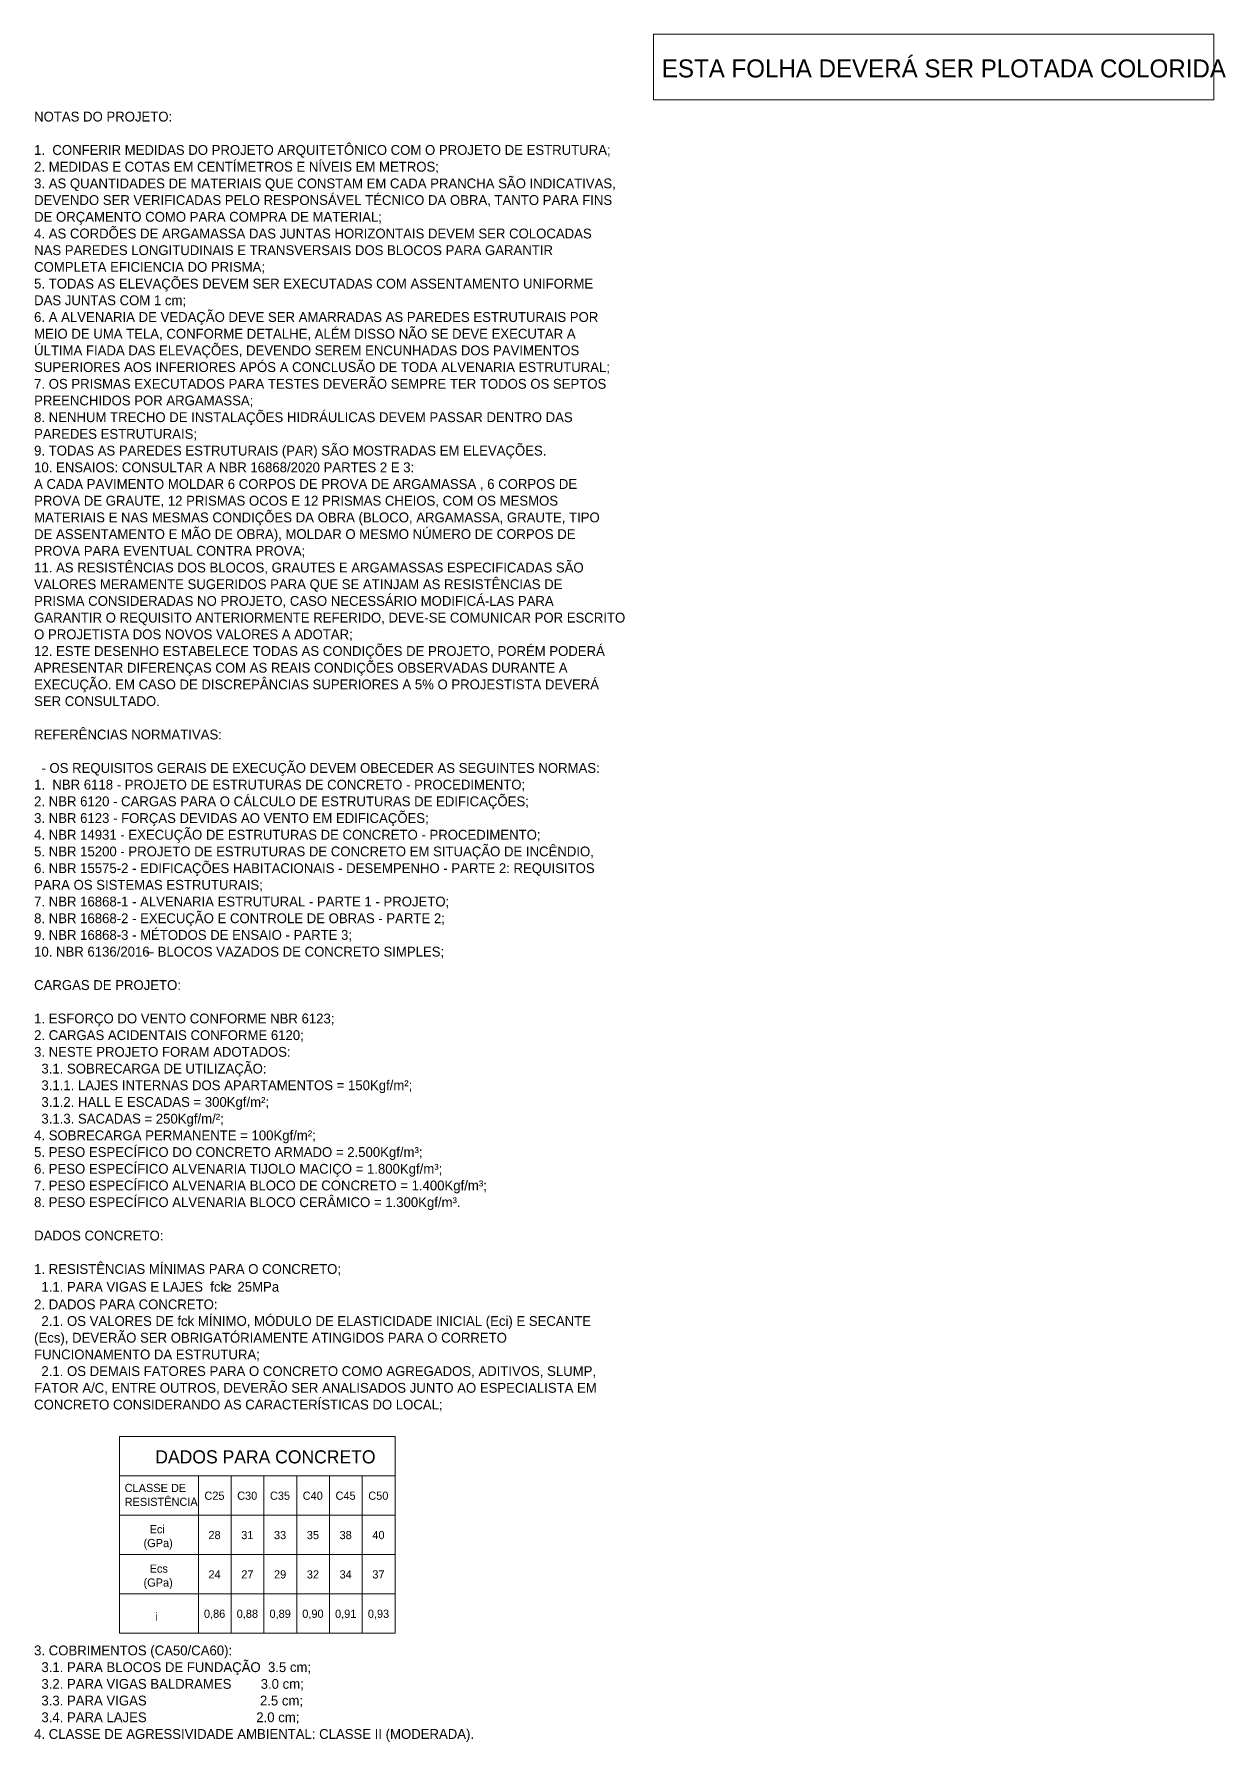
# Model space of a CAD drawing. Header units: centimetres. Extents: x 170 to 13828, y -2277 to 8860.
# Drawn here: x 170 to 1988, y -2277 to 327 of the extents above; entities that cross this region are included whole.
import ezdxf

# ---------------------------------------------------------------- set-up
doc = ezdxf.new("R2010")
doc.units = ezdxf.units.CM
doc.layers.add('A-DETL-1', color=1, linetype='Continuous', lineweight=9, true_color=0xff0000)
doc.layers.add('G-ANNO-TEXT-1', color=1, linetype='Continuous', lineweight=9, true_color=0xff0000)
doc.layers.add('A-DETL-THIN', color=7, linetype='Continuous', lineweight=9)
doc.layers.add('G-ANNO-TEXT', color=7, linetype='Continuous', lineweight=9)
doc.styles.add('Bahnschrift', font='', dxfattribs={"height": 15})
doc.styles.add('Bahnschrift_1', font='', dxfattribs={"height": 20})
doc.styles.add('Bahnschrift_2', font='', dxfattribs={"height": 12.5})
doc.styles.add('Bahnschrift_3', font='', dxfattribs={"height": 27.5})
doc.styles.add('Segoe UI Symbol', font='seguisym.ttf', dxfattribs={"height": 15})
doc.styles.get('Bahnschrift').set_extended_font_data('Bahnschrift')
doc.styles.get('Bahnschrift_1').set_extended_font_data('Bahnschrift')
doc.styles.get('Bahnschrift_2').set_extended_font_data('Bahnschrift')
doc.styles.get('Bahnschrift_3').set_extended_font_data('Bahnschrift')

msp = doc.modelspace()

# ---------------------------------------------------------------- linework, layer by layer
at = {"layer": 'A-DETL-1'}
for p, q in [((1114.6, 326.7), (1969.1, 326.7)), ((1114.6, 226.7), (1114.6, 326.7)), ((1969.1, 326.7), (1969.1, 226.7)), ((1969.1, 226.7), (1114.6, 226.7))]:
    msp.add_line(p, q, dxfattribs=at)
at = {"layer": 'A-DETL-THIN'}
for p, q in [((300.4, -1811.7), (300.4, -2111.7)), ((720.4, -1811.7), (300.4, -1811.7)), ((720.4, -1811.7), (720.4, -2111.7)), ((300.4, -1871.7), (720.4, -1871.7)), ((420.4, -1871.7), (420.4, -2111.7)), ((470.4, -1871.7), (470.4, -2111.7)), ((520.4, -1871.7), (520.4, -2111.7)), ((570.4, -1871.7), (570.4, -2111.7)), ((620.4, -1871.7), (620.4, -2111.7)), ((670.4, -1871.7), (670.4, -2111.7)), ((300.4, -1931.7), (720.4, -1931.7)), ((300.4, -1991.7), (720.4, -1991.7)), ((300.4, -2051.7), (720.4, -2051.7)), ((300.4, -2111.7), (720.4, -2111.7))]:
    msp.add_line(p, q, dxfattribs=at)

# ---------------------------------------------------------------- texts
at = {"layer": 'G-ANNO-TEXT', "attachment_point": 1}
for s, insert, char_height, width, style in [('NOTAS DO PROJETO:', (169.9, 208.5), 15, 238.101, 'Bahnschrift'), ('1.  CONFERIR MEDIDAS DO PROJETO ARQUITETÔNICO COM O PROJETO DE ESTRUTURA;', (169.9, 157.6), 15, 999.303, 'Bahnschrift'), ('2. MEDIDAS E COTAS EM CENTÍMETROS E NÍVEIS EM METROS;', (169.9, 132.1), 15, 713.502, 'Bahnschrift'), ('3. AS QUANTIDADES DE MATERIAIS QUE CONSTAM EM CADA PRANCHA SÃO INDICATIVAS, ', (169.9, 106.6), 15, 1041.392, 'Bahnschrift'), ('DEVENDO SER VERIFICADAS PELO RESPONSÁVEL TÉCNICO DA OBRA, TANTO PARA FINS ', (169.9, 81.2), 15, 1035.78, 'Bahnschrift'), ('DE ORÇAMENTO COMO PARA COMPRA DE MATERIAL;', (169.9, 55.7), 15, 614.894, 'Bahnschrift'), ('4. AS CORDÕES DE ARGAMASSA DAS JUNTAS HORIZONTAIS DEVEM SER COLOCADAS ', (169.9, 30.2), 15, 997.7, 'Bahnschrift'), ('NAS PAREDES LONGITUDINAIS E TRANSVERSAIS DOS BLOCOS PARA GARANTIR ', (169.9, 4.8), 15, 935.168, 'Bahnschrift'), ('COMPLETA EFICIENCIA DO PRISMA;', (169.9, -20.7), 15, 412.468, 'Bahnschrift'), ('5. TODAS AS ELEVAÇÕES DEVEM SER EXECUTADAS COM ASSENTAMENTO UNIFORME ', (169.9, -46.2), 15, 993.692, 'Bahnschrift'), ('DAS JUNTAS COM 1 cm;', (169.9, -71.6), 15, 270.169, 'Bahnschrift'), ('6. A ALVENARIA DE VEDAÇÃO DEVE SER AMARRADAS AS PAREDES ESTRUTURAIS POR ', (169.9, -97.1), 15, 1016.941, 'Bahnschrift'), ('MEIO DE UMA TELA, CONFORME DETALHE, ALÉM DISSO NÃO SE DEVE EXECUTAR A ', (169.9, -122.6), 15, 968.038, 'Bahnschrift'), ('ÚLTIMA FIADA DAS ELEVAÇÕES, DEVENDO SEREM ENCUNHADAS DOS PAVIMENTOS ', (169.9, -148), 15, 980.865, 'Bahnschrift'), ('SUPERIORES AOS INFERIORES APÓS A CONCLUSÃO DE TODA ALVENARIA ESTRUTURAL;', (169.9, -173.5), 15, 1023.755, 'Bahnschrift'), ('^I', (1014.6, -173.5), 15, 4.409, 'Bahnschrift'), ('7. OS PRISMAS EXECUTADOS PARA TESTES DEVERÃO SEMPRE TER TODOS OS SEPTOS ', (169.9, -199), 15, 1005.316, 'Bahnschrift'), ('PREENCHIDOS POR ARGAMASSA;', (169.9, -224.4), 15, 390.021, 'Bahnschrift'), ('8. NENHUM TRECHO DE INSTALAÇÕES HIDRÁULICAS DEVEM PASSAR DENTRO DAS ', (169.9, -249.9), 15, 970.443, 'Bahnschrift'), ('PAREDES ESTRUTURAIS;', (169.9, -275.3), 15, 287.405, 'Bahnschrift'), ('9. TODAS AS PAREDES ESTRUTURAIS (PAR) SÃO MOSTRADAS EM ELEVAÇÕES.', (169.9, -300.8), 15, 908.713, 'Bahnschrift'), ('^I', (919.7, -300.8), 15, 11.224, 'Bahnschrift'), ('10. ENSAIOS: CONSULTAR A NBR 16868/2020 PARTES 2 E 3:', (169.9, -326.3), 15, 680.232, 'Bahnschrift'), ('A CADA PAVIMENTO MOLDAR 6 CORPOS DE PROVA DE ARGAMASSA , 6 CORPOS DE ', (169.9, -351.7), 15, 970.844, 'Bahnschrift'), ('PROVA DE GRAUTE, 12 PRISMAS OCOS E 12 PRISMAS CHEIOS, COM OS MESMOS ', (169.9, -377.2), 15, 921.941, 'Bahnschrift'), ('MATERIAIS E NAS MESMAS CONDIÇÕES DA OBRA (BLOCO, ARGAMASSA, GRAUTE, TIPO ', (169.9, -402.7), 15, 1011.73, 'Bahnschrift'), ('DE ASSENTAMENTO E MÃO DE OBRA), MOLDAR O MESMO NÚMERO DE CORPOS DE ', (169.9, -428.1), 15, 964.029, 'Bahnschrift'), ('PROVA PARA EVENTUAL CONTRA PROVA;', (169.9, -453.6), 15, 481.413, 'Bahnschrift'), ('11. AS RESISTÊNCIAS DOS BLOCOS, GRAUTES E ARGAMASSAS ESPECIFICADAS SÃO ', (169.9, -479.1), 15, 973.249, 'Bahnschrift'), ('VALORES MERAMENTE SUGERIDOS PARA QUE SE ATINJAM AS RESISTÊNCIAS DE ', (169.9, -504.5), 15, 950, 'Bahnschrift'), ('PRISMA CONSIDERADAS NO PROJETO, CASO NECESSÁRIO MODIFICÁ-LAS PARA ', (169.9, -530), 15, 937.974, 'Bahnschrift'), ('GARANTIR O REQUISITO ANTERIORMENTE REFERIDO, DEVE-SE COMUNICAR POR ESCRITO ', (169.9, -555.5), 15, 1041.392, 'Bahnschrift'), ('O PROJETISTA DOS NOVOS VALORES A ADOTAR;', (169.9, -580.9), 15, 557.974, 'Bahnschrift'), ('12. ESTE DESENHO ESTABELECE TODAS AS CONDIÇÕES DE PROJETO, PORÉM PODERÁ ', (169.9, -606.4), 15, 1002.911, 'Bahnschrift'), ('APRESENTAR DIFERENÇAS COM AS REAIS CONDIÇÕES OBSERVADAS DURANTE A ', (169.9, -631.9), 15, 956.413, 'Bahnschrift'), ('EXECUÇÃO. EM CASO DE DISCREPÂNCIAS SUPERIORES A 5% O PROJESTISTA DEVERÁ ', (169.9, -657.3), 15, 1002.51, 'Bahnschrift'), ('SER CONSULTADO.', (169.9, -682.8), 15, 220.464, 'Bahnschrift'), ('REFERÊNCIAS NORMATIVAS:', (169.9, -733.7), 15, 334.705, 'Bahnschrift'), ('  - OS REQUISITOS GERAIS DE EXECUÇÃO DEVEM OBECEDER AS SEGUINTES NORMAS:', (169.9, -784.7), 15, 998.101, 'Bahnschrift'), ('2. NBR 6120 - CARGAS PARA O CÁLCULO DE ESTRUTURAS DE EDIFICAÇÕES;', (169.9, -835.6), 15, 880.253, 'Bahnschrift'), ('1.  NBR 6118 - PROJETO DE ESTRUTURAS DE CONCRETO - PROCEDIMENTO;', (169.9, -810.1), 15, 855.801, 'Bahnschrift'), ('3. NBR 6123 - FORÇAS DEVIDAS AO VENTO EM EDIFICAÇÕES;', (169.9, -861.1), 15, 700.675, 'Bahnschrift'), ('4. NBR 14931 - EXECUÇÃO DE ESTRUTURAS DE CONCRETO - PROCEDIMENTO;', (169.9, -886.5), 15, 889.071, 'Bahnschrift'), ('5. NBR 15200 - PROJETO DE ESTRUTURAS DE CONCRETO EM SITUAÇÃO DE INCÊNDIO,', (169.9, -912), 15, 988.08, 'Bahnschrift'), ('6. NBR 15575-2 - EDIFICAÇÕES HABITACIONAIS - DESEMPENHO - PARTE 2: REQUISITOS ', (169.9, -937.5), 15, 1020.949, 'Bahnschrift'), ('PARA OS SISTEMAS ESTRUTURAIS;', (169.9, -962.9), 15, 404.852, 'Bahnschrift'), ('7. NBR 16868-1 - ALVENARIA ESTRUTURAL - PARTE 1 - PROJETO;', (169.9, -988.4), 15, 748.776, 'Bahnschrift'), ('8. NBR 16868-2 - EXECUÇÃO E CONTROLE DE OBRAS - PARTE 2;', (169.9, -1013.9), 15, 739.156, 'Bahnschrift'), ('9. NBR 16868-3 - MÉTODOS DE ENSAIO - PARTE 3;', (169.9, -1039.3), 15, 577.215, 'Bahnschrift'), ('10. NBR 6136/2016 ', (169.9, -1064.8), 15, 207.236, 'Bahnschrift'), (' BLOCOS VAZADOS DE CONCRETO SIMPLES;', (352.8, -1064.8), 15, 511.076, 'Bahnschrift'), ('–', (340.9, -1064.8), 15, 14.43, 'Bahnschrift'), ('CARGAS DE PROJETO: ', (169.9, -1115.7), 15, 262.553, 'Bahnschrift'), ('1. ESFORÇO DO VENTO CONFORME NBR 6123;', (169.9, -1166.7), 15, 516.287, 'Bahnschrift'), ('2. CARGAS ACIDENTAIS CONFORME 6120;', (169.9, -1192.1), 15, 474.198, 'Bahnschrift'), ('3. NESTE PROJETO FORAM ADOTADOS:', (169.9, -1217.6), 15, 447.342, 'Bahnschrift'), ('  3.1. SOBRECARGA DE UTILIZAÇÃO:', (169.9, -1243.1), 15, 406.856, 'Bahnschrift'), ('  3.1.1. LAJES INTERNAS DOS APARTAMENTOS = 150Kgf/m²;', (169.9, -1268.5), 15, 671.413, 'Bahnschrift'), ('  3.1.2. HALL E ESCADAS = 300Kgf/m²;', (169.9, -1294), 15, 429.304, 'Bahnschrift'), ('  3.1.3. SACADAS = 250Kgf/m/²;', (169.9, -1319.5), 15, 347.932, 'Bahnschrift'), ('4. SOBRECARGA PERMANENTE = 100Kgf/m²;', (169.9, -1344.9), 15, 506.266, 'Bahnschrift'), ('5. PESO ESPECÍFICO DO CONCRETO ARMADO = 2.500Kgf/m³;', (169.9, -1370.4), 15, 692.257, 'Bahnschrift'), ('6. PESO ESPECÍFICO ALVENARIA TIJOLO MACIÇO = 1.800Kgf/m³;', (169.9, -1395.9), 15, 732.342, 'Bahnschrift'), ('7. PESO ESPECÍFICO ALVENARIA BLOCO DE CONCRETO = 1.400Kgf/m³;', (169.9, -1421.3), 15, 806.097, 'Bahnschrift'), ('8. PESO ESPECÍFICO ALVENARIA BLOCO CERÂMICO = 1.300Kgf/m³.', (169.9, -1446.8), 15, 764.81, 'Bahnschrift'), ('DADOS CONCRETO:', (169.9, -1497.7), 15, 222.468, 'Bahnschrift'), ('1. RESISTÊNCIAS MÍNIMAS PARA O CONCRETO;', (169.9, -1548.7), 15, 540.337, 'Bahnschrift'), ('  1.1. PARA VIGAS E LAJES  fck ', (169.9, -1575.8), 15, 351.54, 'Bahnschrift'), ('≥', (460, -1575.8), 15, 17.637, 'Segoe UI Symbol'), (' 25MPa', (474.5, -1575.8), 15, 83.776, 'Bahnschrift'), ('2. DADOS PARA CONCRETO:', (169.9, -1602.6), 15, 321.076, 'Bahnschrift'), ('  2.1. OS VALORES DE fck MÍNIMO, MÓDULO DE ELASTICIDADE INICIAL (Eci) E SECANTE ', (169.9, -1628), 15, 1007.32, 'Bahnschrift'), ('(Ecs), DEVERÃO SER OBRIGATÓRIAMENTE ATINGIDOS PARA O CORRETO ', (169.9, -1653.5), 15, 838.565, 'Bahnschrift'), ('FUNCIONAMENTO DA ESTRUTURA;', (169.9, -1679), 15, 398.038, 'Bahnschrift'), ('  2.1. OS DEMAIS FATORES PARA O CONCRETO COMO AGREGADOS, ADITIVOS, SLUMP, ', (169.9, -1704.4), 15, 987.278, 'Bahnschrift'), ('FATOR A/C, ENTRE OUTROS, DEVERÃO SER ANALISADOS JUNTO AO ESPECIALISTA EM ', (169.9, -1729.9), 15, 1004.915, 'Bahnschrift'), ('CONCRETO CONSIDERANDO AS CARACTERÍSTICAS DO LOCAL;', (169.9, -1755.4), 15, 718.312, 'Bahnschrift'), ('DADOS PARA CONCRETO', (354.8, -1832.6), 20, 385.211, 'Bahnschrift_1'), ('CLASSE DE ', (308, -1883.8), 12.5, 116.245, 'Bahnschrift_2'), ('C25', (429.6, -1895.6), 12.5, 35.675, 'Bahnschrift_2'), ('C30', (479.6, -1895.6), 12.5, 36.076, 'Bahnschrift_2'), ('C35', (529.6, -1895.6), 12.5, 36.076, 'Bahnschrift_2'), ('C40', (579.6, -1895.6), 12.5, 36.878, 'Bahnschrift_2'), ('C45', (629.6, -1895.6), 12.5, 36.878, 'Bahnschrift_2'), ('C50', (679.6, -1895.6), 12.5, 36.477, 'Bahnschrift_2'), ('RESISTÊNCIA ', (308, -1905), 12.5, 135.886, 'Bahnschrift_2'), ('  Eci', (336.8, -1946.7), 12.5, 39.684, 'Bahnschrift_2'), ('(GPa) ', (336.8, -1967.8), 12.5, 55.717, 'Bahnschrift_2'), ('28', (435.8, -1955.6), 12.5, 22.848, 'Bahnschrift_2'), ('31', (485.8, -1955.6), 12.5, 18.439, 'Bahnschrift_2'), ('33', (535.8, -1955.6), 12.5, 22.447, 'Bahnschrift_2'), ('35', (585.8, -1955.6), 12.5, 22.848, 'Bahnschrift_2'), ('38', (635.8, -1955.6), 12.5, 23.249, 'Bahnschrift_2'), ('40', (685.8, -1955.6), 12.5, 23.65, 'Bahnschrift_2'), ('(GPa) ', (336.8, -2028), 12.5, 55.717, 'Bahnschrift_2'), ('  Ecs', (336.8, -2006.8), 12.5, 45.295, 'Bahnschrift_2'), ('24', (435.8, -2015.6), 12.5, 22.848, 'Bahnschrift_2'), ('27', (485.8, -2015.6), 12.5, 21.646, 'Bahnschrift_2'), ('29', (535.8, -2015.6), 12.5, 21.646, 'Bahnschrift_2'), ('32', (585.8, -2015.6), 12.5, 22.046, 'Bahnschrift_2'), ('34', (635.8, -2015.6), 12.5, 23.249, 'Bahnschrift_2'), ('37', (685.8, -2015.6), 12.5, 22.046, 'Bahnschrift_2'), ('  i ', (345.7, -2080), 12.5, 22.046, 'Bahnschrift_2'), ('0,86', (428.9, -2075.6), 12.5, 39.283, 'Bahnschrift_2'), ('0,88', (478.9, -2075.6), 12.5, 40.485, 'Bahnschrift_2'), ('0,89', (528.9, -2075.6), 12.5, 39.283, 'Bahnschrift_2'), ('0,90', (578.9, -2075.6), 12.5, 38.882, 'Bahnschrift_2'), ('0,91', (628.9, -2075.6), 12.5, 34.473, 'Bahnschrift_2'), ('0,93', (678.9, -2075.6), 12.5, 38.481, 'Bahnschrift_2'), ('3. COBRIMENTOS (CA50/CA60):', (169.9, -2130.3), 15, 357.553, 'Bahnschrift'), ('  3.1. PARA BLOCOS DE FUNDAÇÃO  3.5 cm;', (169.9, -2155.8), 15, 495.042, 'Bahnschrift'), ('  3.2. PARA VIGAS BALDRAMES        3.0 cm;', (169.9, -2181.3), 15, 494.24, 'Bahnschrift'), ('  3.3. PARA VIGAS                               2.5 cm;', (169.9, -2206.7), 15, 495.443, 'Bahnschrift'), ('  3.4. PARA LAJES                              2.0 cm;', (169.9, -2232.2), 15, 493.439, 'Bahnschrift'), ('4. CLASSE DE AGRESSIVIDADE AMBIENTAL: CLASSE II (MODERADA).', (169.9, -2257.7), 15, 795.274, 'Bahnschrift')]:
    msp.add_mtext(s, dxfattribs=dict(at, insert=insert, char_height=char_height, width=width, style=style))
at = {"layer": 'G-ANNO-TEXT-1', "insert": (1127.3, 288.2), "char_height": 27.5, "width": 1002.51, "attachment_point": 1, "style": 'Bahnschrift_3'}
msp.add_mtext('ESTA FOLHA DEVERÁ SER PLOTADA COLORIDA', dxfattribs=at)

doc.saveas('drawing.dxf')
